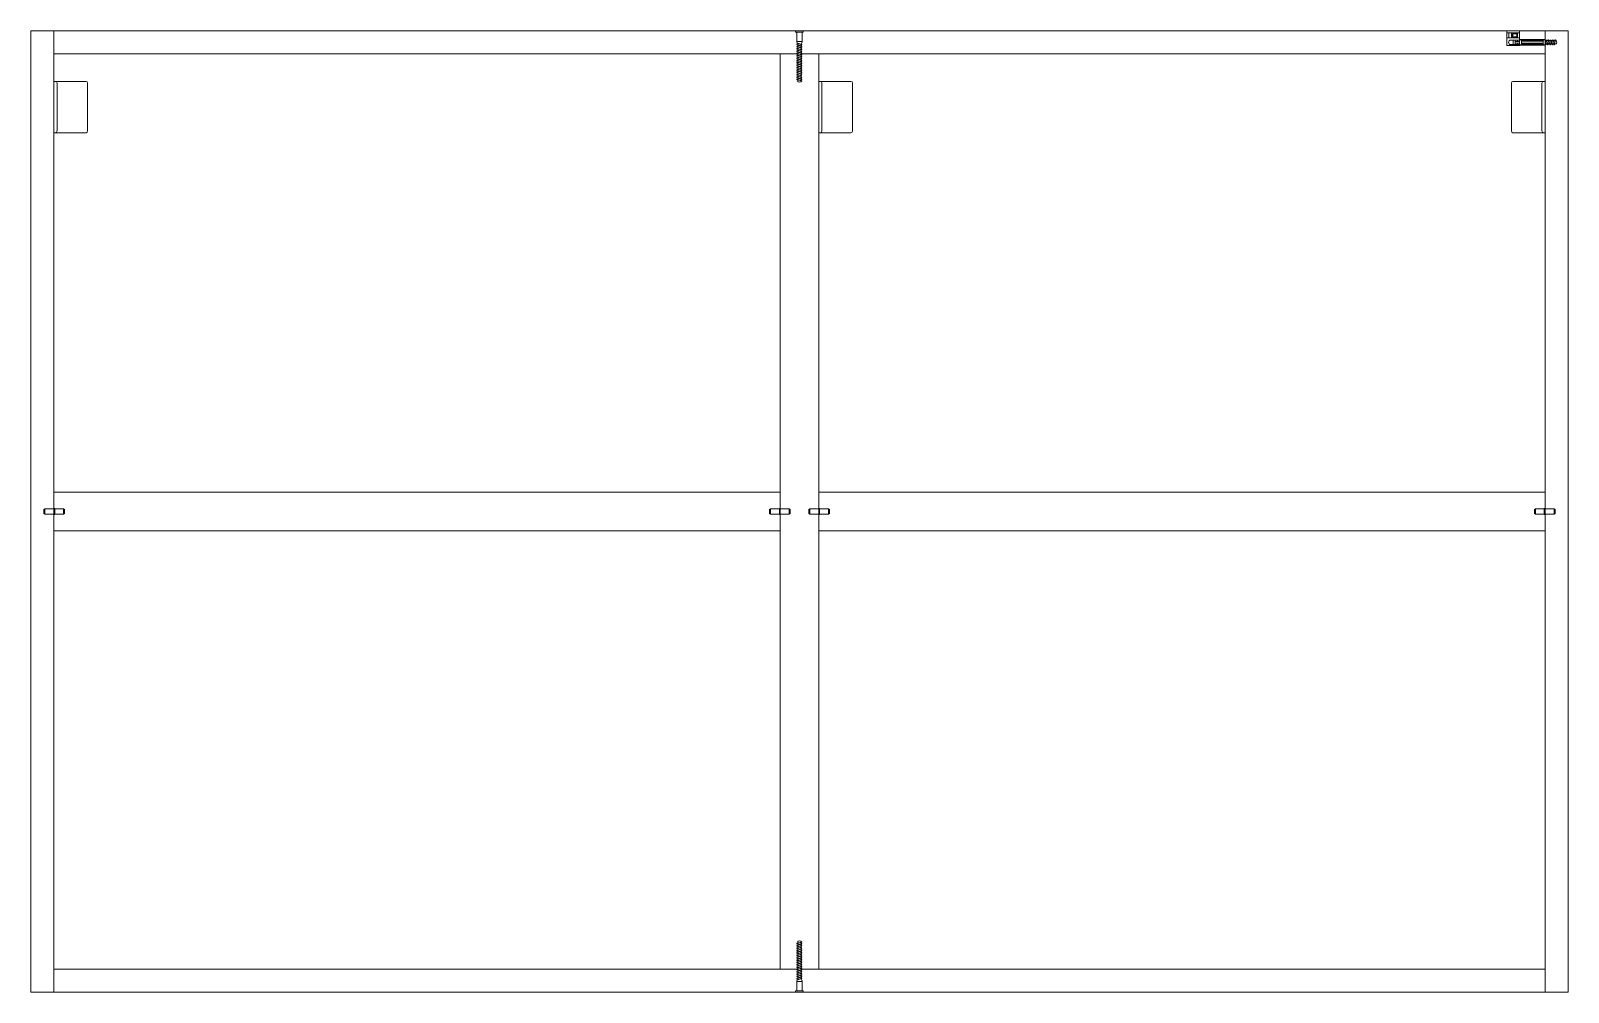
# Model space of a CAD drawing. Header units: centimetres. Extents: x -2268 to 4168, y -1681 to 1458.
# Drawn here: x -734.6 to -614.6, y 58.3 to 133.3 of the extents above; entities that cross this region are included whole.
import ezdxf

# ---------------------------------------------------------------- set-up
doc = ezdxf.new("R2010")
doc.units = ezdxf.units.CM
for name, color, linetype, lineweight in [('0_Num_Penna__6', 6, 'Continuous', 18), ('A-FURN_Num_Penna__252_Num_Penna__252_Num_Penna__3_Num_Penna__252_Num_Penna__252_Num_Penna__252_Num_Penna__252_Num_Penna__252_Num_Penna__252_Num_Penna__252_Num_Penna__252_Num_Penna__252_Num_Penna__252_Num_Penna__252_Num_Penna__5', 5, 'Continuous', 18), ('A-FURN_Num_Penna__252_Num_Penna__252_Num_Penna__3_Num_Penna__252_Num_Penna__252_Num_Penna__252_Num_Penna__252_Num_Penna__252_Num_Penna__252_Num_Penna__252_Num_Penna__252_Num_Penna__252_Num_Penna__252_Num_Penna__252_Num_Penna__6', 6, 'Continuous', 18), ('A-FURN_Num_Penna__252_Num_Penna__252_Num_Penna__3_Num_Penna__252_Num_Penna__252_Num_Penna__252_Num_Penna__252_Num_Penna__252_Num_Penna__252_Num_Penna__252_Num_Penna__252_Num_Penna__252_Num_Penna__252_Num_Penna__6_Num_Penna__6', 6, 'Continuous', 18), ('INFO_Num_Penna__2_Num_Penna__2_Num_Penna__2_Num_Penna__2_Num_Penna__5', 5, 'Continuous', 18), ('PDF16_Geometry_Num_Penna__6_Num_Penna__6_Num_Penna__6_Num_Penna__6_Num_Penna__6_Num_Penna__6_Num_Penna__6_Num_Penna__6_Num_Penna__6_Num_Penna__6_Num_Penna__6_Num_Penna__6_Num_Penna__6_Num_Penna__6', 6, 'Continuous', 18), ('PDF22_Geometry_Num_Penna__1_Num_Penna__255_Num_Penna__3_Num_Penna__3_Num_Penna__6', 6, 'Continuous', 18), ('PDF2_Geometry_Num_Penna__7_Num_Penna__7_Num_Penna__7_Num_Penna__7_Num_Penna__7_Num_Penna__7_Num_Penna__7_Num_Penna__5', 5, 'Continuous', 18), ('PDF2_Geometry_Num_Penna__7_Num_Penna__7_Num_Penna__7_Num_Penna__7_Num_Penna__7_Num_Penna__7_Num_Penna__7_Num_Penna__6', 6, 'Continuous', 18), ('PDF_Geometry_Num_Penna__7_Num_Penna__7_Num_Penna__3_Num_Penna__6_Num_Penna__6_Num_Penna__6_Num_Penna__6_Num_Penna__6_Num_Penna__6_Num_Penna__6_Num_Penna__6_Num_Penna__6_Num_Penna__6_Num_Penna__6', 6, 'Continuous', 18), ('VITE_Num_Penna__5', 5, 'Continuous', 18), ('VITE_Num_Penna__6', 6, 'Continuous', 18), ('viti_Num_Penna__5', 5, 'Continuous', 18), ('viti_Num_Penna__6', 6, 'Continuous', 18)]:
    doc.layers.add(name, color=color, linetype=linetype, lineweight=lineweight)

msp = doc.modelspace()

# ---------------------------------------------------------------- linework, layer by layer
at = {"layer": '0_Num_Penna__6', "color": 6, "linetype": 'Continuous', "lineweight": 18}
for p, q in [((-619.4407, 132.1609), (-619.4407, 133.3183)), ((-618.4407, 132.1609), (-618.4407, 133.3183)), ((-618.4407, 132.1609), (-619.4407, 132.1609)), ((-616.4407, 132.6468), (-618.4407, 132.6468))]:
    msp.add_line(p, q, dxfattribs=at)
at = {"layer": 'A-FURN_Num_Penna__252_Num_Penna__252_Num_Penna__3_Num_Penna__252_Num_Penna__252_Num_Penna__252_Num_Penna__252_Num_Penna__252_Num_Penna__252_Num_Penna__252_Num_Penna__252_Num_Penna__252_Num_Penna__252_Num_Penna__252_Num_Penna__5', "color": 5, "linetype": 'Continuous', "lineweight": 18}
for p, q in [((-674.344, 133.3182), (-674.944, 133.3183)), ((-674.8499, 133.1983), (-674.4381, 133.1983)), ((-674.7743, 132.4766), (-674.8499, 132.4766)), ((-674.8085, 132.3629), (-674.5136, 132.2716)), ((-674.5136, 132.2436), (-674.7962, 132.331)), ((-674.4381, 132.4766), (-674.7743, 132.4766)), ((-674.7743, 132.217), (-674.5136, 132.1363)), ((-674.5136, 132.1083), (-674.7743, 132.189)), ((-674.7743, 132.0817), (-674.5136, 132.001)), ((-674.5136, 131.9731), (-674.7743, 132.0537)), ((-618.2838, 132.5516), (-618.2838, 132.2846)), ((-616.5976, 132.5516), (-616.5976, 132.2846)), ((-616.4102, 132.2878), (-616.3295, 132.5485)), ((-616.3015, 132.5485), (-616.3821, 132.2878)), ((-616.2749, 132.2878), (-616.1942, 132.5485)), ((-616.1662, 132.5485), (-616.2468, 132.2878)), ((-616.1396, 132.2878), (-616.0589, 132.5485)), ((-616.0309, 132.5485), (-616.1116, 132.2878)), ((-616.0043, 132.2878), (-615.9236, 132.5485)), ((-615.8956, 132.5485), (-615.9763, 132.2878)), ((-615.869, 132.2878), (-615.7883, 132.5485)), ((-615.7603, 132.5485), (-615.841, 132.2878)), ((-615.7337, 132.2878), (-615.653, 132.5485)), ((-615.6251, 132.5485), (-615.7057, 132.2878)), ((-674.7743, 131.9464), (-674.5136, 131.8657)), ((-674.5136, 131.8378), (-674.7743, 131.9184)), ((-674.7743, 131.8112), (-674.5136, 131.7305)), ((-674.5136, 131.7025), (-674.7743, 131.7831)), ((-674.7743, 131.6759), (-674.5136, 131.5952)), ((-674.5136, 131.5672), (-674.7743, 131.6478)), ((-674.7743, 131.5406), (-674.5136, 131.4599)), ((-674.5136, 131.4319), (-674.7743, 131.5125)), ((-674.7743, 131.4053), (-674.5136, 131.3246)), ((-674.5136, 131.2966), (-674.7743, 131.3772)), ((-674.7743, 131.27), (-674.5136, 131.1893)), ((-674.5136, 131.1613), (-674.7743, 131.242)), ((-674.7743, 131.1347), (-674.5136, 131.054)), ((-674.5136, 131.026), (-674.7743, 131.1067)), ((-674.7743, 130.9994), (-674.5136, 130.9187)), ((-674.5136, 130.8907), (-674.7743, 130.9714)), ((-674.7743, 130.8641), (-674.5136, 130.7834)), ((-674.5136, 130.7554), (-674.7743, 130.8361)), ((-674.7743, 130.7288), (-674.5136, 130.6481)), ((-674.5136, 130.6201), (-674.7743, 130.7008)), ((-674.7743, 130.5935), (-674.5136, 130.5128)), ((-674.5136, 130.4849), (-674.7743, 130.5655)), ((-674.7743, 130.4583), (-674.5136, 130.3775)), ((-674.5136, 130.3496), (-674.7743, 130.4302)), ((-674.7743, 130.323), (-674.5136, 130.2423)), ((-674.5136, 130.2143), (-674.7743, 130.2949)), ((-674.7743, 130.1877), (-674.5136, 130.107)), ((-674.5136, 130.079), (-674.7743, 130.1596)), ((-674.7743, 130.0524), (-674.5136, 129.9717)), ((-674.5136, 129.9437), (-674.7743, 130.0243)), ((-674.7743, 129.9171), (-674.5136, 129.8364)), ((-674.5136, 129.8084), (-674.7743, 129.889)), ((-674.7743, 129.7818), (-674.5136, 129.7011)), ((-674.5136, 129.6731), (-674.7743, 129.7538)), ((-674.7743, 129.6465), (-674.5136, 129.5658)), ((-674.5136, 129.5378), (-674.7743, 129.6185)), ((-674.7743, 129.5112), (-674.5136, 129.4305)), ((-674.5136, 129.4025), (-674.7743, 129.4832)), ((-674.5136, 62.234), (-674.7743, 62.1534)), ((-674.7743, 62.1253), (-674.5136, 62.206)), ((-674.5136, 62.0987), (-674.7743, 62.0181)), ((-674.7743, 61.99), (-674.5136, 62.0707)), ((-674.5136, 61.9634), (-674.7743, 61.8828)), ((-674.7743, 61.8547), (-674.5136, 61.9354)), ((-674.5136, 61.8281), (-674.7743, 61.7475)), ((-674.7743, 61.7194), (-674.5136, 61.8001)), ((-674.5136, 61.6928), (-674.7743, 61.6122)), ((-674.7743, 61.5842), (-674.5136, 61.6649)), ((-674.5136, 61.5575), (-674.7743, 61.4769)), ((-674.7743, 61.4489), (-674.5136, 61.5296)), ((-674.5136, 61.4222), (-674.7743, 61.3416)), ((-674.7743, 61.3136), (-674.5136, 61.3943)), ((-674.5136, 61.2869), (-674.7743, 61.2063)), ((-674.7743, 61.1783), (-674.5136, 61.259)), ((-674.5136, 61.1517), (-674.7743, 61.071)), ((-674.7743, 61.043), (-674.5136, 61.1237)), ((-674.5136, 61.0164), (-674.7743, 60.9357)), ((-674.7743, 60.9077), (-674.5136, 60.9884)), ((-674.5136, 60.8811), (-674.7743, 60.8004)), ((-674.7743, 60.7724), (-674.5136, 60.8531)), ((-674.5136, 60.7458), (-674.7743, 60.6651)), ((-674.7743, 60.6371), (-674.5136, 60.7178)), ((-674.5136, 60.6105), (-674.7743, 60.5299)), ((-674.7743, 60.5018), (-674.5136, 60.5825)), ((-674.5136, 60.4752), (-674.7743, 60.3946)), ((-674.7743, 60.3665), (-674.5136, 60.4472)), ((-674.5136, 60.3399), (-674.7743, 60.2593)), ((-674.7743, 60.2312), (-674.5136, 60.3119)), ((-674.5136, 60.2046), (-674.7743, 60.124)), ((-674.7743, 60.0959), (-674.5136, 60.1766)), ((-674.5136, 60.0693), (-674.7743, 59.9887)), ((-674.7743, 59.9607), (-674.5136, 60.0414)), ((-674.7743, 59.1599), (-674.8499, 59.1599)), ((-674.8085, 59.2736), (-674.5136, 59.3649)), ((-674.5136, 59.3929), (-674.7962, 59.3055)), ((-674.5136, 59.934), (-674.7743, 59.8534)), ((-674.7743, 59.8254), (-674.5136, 59.9061)), ((-674.5136, 59.7987), (-674.7743, 59.7181)), ((-674.7743, 59.6901), (-674.5136, 59.7708)), ((-674.5136, 59.6635), (-674.7743, 59.5828)), ((-674.7743, 59.5548), (-674.5136, 59.6355)), ((-674.5136, 59.5282), (-674.7743, 59.4475)), ((-674.7743, 59.4195), (-674.5136, 59.5002)), ((-674.4381, 59.1599), (-674.7743, 59.1599)), ((-674.344, 58.3183), (-674.944, 58.3182)), ((-674.8499, 58.4383), (-674.4381, 58.4383))]:
    msp.add_line(p, q, dxfattribs=at)
at = {"layer": 'A-FURN_Num_Penna__252_Num_Penna__252_Num_Penna__3_Num_Penna__252_Num_Penna__252_Num_Penna__252_Num_Penna__252_Num_Penna__252_Num_Penna__252_Num_Penna__252_Num_Penna__252_Num_Penna__252_Num_Penna__252_Num_Penna__252_Num_Penna__6', "color": 6, "linetype": 'Continuous', "lineweight": 18}
for p, q in [((-674.944, 133.3183), (-674.944, 133.1983)), ((-674.344, 133.3183), (-674.344, 133.1982)), ((-674.944, 133.1983), (-674.8499, 133.1983)), ((-674.8406, 132.3728), (-674.8085, 132.3629)), ((-674.8406, 132.2375), (-674.7743, 132.217)), ((-674.8406, 132.1023), (-674.7743, 132.0817)), ((-674.7962, 132.331), (-674.838, 132.344)), ((-674.7743, 132.189), (-674.838, 132.2087)), ((-674.7743, 132.0537), (-674.838, 132.0734)), ((-674.5136, 132.2716), (-674.4473, 132.2511)), ((-674.4658, 132.2288), (-674.5136, 132.2436)), ((-674.5136, 132.1363), (-674.4473, 132.1158)), ((-674.4658, 132.0935), (-674.5136, 132.1083)), ((-674.5136, 132.001), (-674.4473, 131.9805)), ((-674.4381, 133.1983), (-674.344, 133.1982)), ((-616.4307, 132.2215), (-616.4102, 132.2878)), ((-616.3821, 132.2878), (-616.4018, 132.2242)), ((-616.3295, 132.5485), (-616.3089, 132.6148)), ((-616.2867, 132.5964), (-616.3015, 132.5485)), ((-616.2954, 132.2215), (-616.2749, 132.2878)), ((-616.2468, 132.2878), (-616.2665, 132.2242)), ((-616.1942, 132.5485), (-616.1736, 132.6149)), ((-616.1514, 132.5964), (-616.1662, 132.5485)), ((-616.1601, 132.2215), (-616.1396, 132.2878)), ((-616.1116, 132.2878), (-616.1312, 132.2242)), ((-616.0589, 132.5485), (-616.0384, 132.6148)), ((-616.0161, 132.5964), (-616.0309, 132.5485)), ((-616.0248, 132.2215), (-616.0043, 132.2878)), ((-615.9763, 132.2878), (-615.996, 132.2242)), ((-615.9236, 132.5485), (-615.9031, 132.6149)), ((-615.8808, 132.5964), (-615.8956, 132.5485)), ((-615.8895, 132.2215), (-615.869, 132.2878)), ((-615.841, 132.2878), (-615.8607, 132.2242)), ((-615.7883, 132.5485), (-615.7678, 132.6149)), ((-615.7455, 132.5964), (-615.7603, 132.5485)), ((-615.7542, 132.2215), (-615.7337, 132.2878)), ((-615.7057, 132.2878), (-615.7254, 132.2242)), ((-615.653, 132.5485), (-615.6325, 132.6149)), ((-615.6102, 132.5964), (-615.6251, 132.5485)), ((-674.8406, 131.967), (-674.7743, 131.9464)), ((-674.8406, 131.8317), (-674.7743, 131.8112)), ((-674.8406, 131.6964), (-674.7743, 131.6759)), ((-674.8406, 131.5611), (-674.7743, 131.5406)), ((-674.8406, 131.4258), (-674.7743, 131.4053)), ((-674.8406, 131.2905), (-674.7743, 131.27)), ((-674.8406, 131.1552), (-674.7743, 131.1347)), ((-674.8406, 131.0199), (-674.7743, 130.9994)), ((-674.8406, 130.8846), (-674.7743, 130.8641)), ((-674.7743, 131.9184), (-674.838, 131.9381)), ((-674.7743, 131.7831), (-674.838, 131.8028)), ((-674.7743, 131.6478), (-674.838, 131.6675)), ((-674.7743, 131.5125), (-674.838, 131.5322)), ((-674.7743, 131.3772), (-674.838, 131.3969)), ((-674.7743, 131.242), (-674.838, 131.2616)), ((-674.7743, 131.1067), (-674.838, 131.1263)), ((-674.7743, 130.9714), (-674.838, 130.9911)), ((-674.7743, 130.8361), (-674.838, 130.8558)), ((-674.4658, 131.9583), (-674.5136, 131.9731)), ((-674.5136, 131.8657), (-674.4473, 131.8452)), ((-674.4658, 131.823), (-674.5136, 131.8378)), ((-674.5136, 131.7305), (-674.4473, 131.7099)), ((-674.4658, 131.6877), (-674.5136, 131.7025)), ((-674.5136, 131.5952), (-674.4473, 131.5746)), ((-674.4658, 131.5524), (-674.5136, 131.5672)), ((-674.5136, 131.4599), (-674.4473, 131.4393)), ((-674.4658, 131.4171), (-674.5136, 131.4319)), ((-674.5136, 131.3246), (-674.4473, 131.304)), ((-674.4658, 131.2818), (-674.5136, 131.2966)), ((-674.5136, 131.1893), (-674.4473, 131.1687)), ((-674.4658, 131.1465), (-674.5136, 131.1613)), ((-674.5136, 131.054), (-674.4473, 131.0334)), ((-674.4658, 131.0112), (-674.5136, 131.026)), ((-674.5136, 130.9187), (-674.4473, 130.8982)), ((-674.4658, 130.8759), (-674.5136, 130.8907)), ((-674.8406, 130.7494), (-674.7743, 130.7288)), ((-674.8406, 130.6141), (-674.7743, 130.5935)), ((-674.8406, 130.4788), (-674.7743, 130.4583)), ((-674.8406, 130.3435), (-674.7743, 130.323)), ((-674.8406, 130.2082), (-674.7743, 130.1877)), ((-674.8406, 130.0729), (-674.7743, 130.0524)), ((-674.8406, 129.9376), (-674.7743, 129.9171)), ((-674.8406, 129.8023), (-674.7743, 129.7818)), ((-674.8406, 129.667), (-674.7743, 129.6465)), ((-674.7743, 130.7008), (-674.838, 130.7205)), ((-674.7743, 130.5655), (-674.838, 130.5852)), ((-674.7743, 130.4302), (-674.838, 130.4499)), ((-674.7743, 130.2949), (-674.838, 130.3146)), ((-674.7743, 130.1596), (-674.838, 130.1793)), ((-674.7743, 130.0243), (-674.838, 130.044)), ((-674.7743, 129.889), (-674.838, 129.9087)), ((-674.7743, 129.7538), (-674.838, 129.7734)), ((-674.7743, 129.6185), (-674.838, 129.6381)), ((-674.5136, 130.7834), (-674.4473, 130.7629)), ((-674.4658, 130.7406), (-674.5136, 130.7554)), ((-674.5136, 130.6481), (-674.4473, 130.6276)), ((-674.4658, 130.6053), (-674.5136, 130.6201)), ((-674.5136, 130.5128), (-674.4473, 130.4923)), ((-674.4657, 130.47), (-674.5136, 130.4849)), ((-674.5136, 130.3775), (-674.4473, 130.357)), ((-674.4658, 130.3348), (-674.5136, 130.3496)), ((-674.5136, 130.2423), (-674.4473, 130.2217)), ((-674.4658, 130.1995), (-674.5136, 130.2143)), ((-674.5136, 130.107), (-674.4473, 130.0864)), ((-674.4658, 130.0642), (-674.5136, 130.079)), ((-674.5136, 129.9717), (-674.4473, 129.9511)), ((-674.4657, 129.9289), (-674.5136, 129.9437)), ((-674.5136, 129.8364), (-674.4473, 129.8158)), ((-674.4658, 129.7936), (-674.5136, 129.8084)), ((-674.5136, 129.7011), (-674.4473, 129.6805)), ((-674.4657, 129.6583), (-674.5136, 129.6731)), ((-674.8406, 129.5317), (-674.7743, 129.5112)), ((-674.7743, 129.4832), (-674.838, 129.5028)), ((-674.5136, 129.5658), (-674.4473, 129.5453)), ((-674.4657, 129.523), (-674.5136, 129.5378)), ((-674.5136, 129.4305), (-674.4473, 129.41)), ((-674.4657, 129.3877), (-674.5136, 129.4025)), ((-674.8406, 62.1048), (-674.7743, 62.1253)), ((-674.8406, 61.9695), (-674.7743, 61.99)), ((-674.8406, 61.8342), (-674.7743, 61.8547)), ((-674.8406, 61.6989), (-674.7743, 61.7194)), ((-674.8406, 61.5636), (-674.7743, 61.5842)), ((-674.8406, 61.4283), (-674.7743, 61.4489)), ((-674.8406, 61.293), (-674.7743, 61.3136)), ((-674.7743, 62.1534), (-674.838, 62.1337)), ((-674.7743, 62.0181), (-674.838, 61.9984)), ((-674.7743, 61.8828), (-674.838, 61.8631)), ((-674.7743, 61.7475), (-674.838, 61.7278)), ((-674.7743, 61.6122), (-674.838, 61.5925)), ((-674.7743, 61.4769), (-674.838, 61.4572)), ((-674.7743, 61.3416), (-674.838, 61.3219)), ((-674.7743, 61.2063), (-674.838, 61.1866)), ((-674.4657, 62.2488), (-674.5136, 62.234)), ((-674.5136, 62.206), (-674.4473, 62.2266)), ((-674.4657, 62.1135), (-674.5136, 62.0987)), ((-674.5136, 62.0707), (-674.4473, 62.0913)), ((-674.4657, 61.9782), (-674.5136, 61.9634)), ((-674.5136, 61.9354), (-674.4473, 61.956)), ((-674.4658, 61.8429), (-674.5136, 61.8281)), ((-674.5136, 61.8001), (-674.4473, 61.8207)), ((-674.4657, 61.7076), (-674.5136, 61.6928)), ((-674.5136, 61.6649), (-674.4473, 61.6854)), ((-674.4658, 61.5723), (-674.5136, 61.5575)), ((-674.5136, 61.5296), (-674.4473, 61.5501)), ((-674.4658, 61.4371), (-674.5136, 61.4222)), ((-674.5136, 61.3943), (-674.4473, 61.4148)), ((-674.4658, 61.3018), (-674.5136, 61.2869)), ((-674.5136, 61.259), (-674.4473, 61.2795)), ((-674.8406, 61.1577), (-674.7743, 61.1783)), ((-674.8406, 61.0225), (-674.7743, 61.043)), ((-674.8406, 60.8872), (-674.7743, 60.9077)), ((-674.8406, 60.7519), (-674.7743, 60.7724)), ((-674.8406, 60.6166), (-674.7743, 60.6371)), ((-674.8406, 60.4813), (-674.7743, 60.5018)), ((-674.8406, 60.346), (-674.7743, 60.3665)), ((-674.8406, 60.2107), (-674.7743, 60.2312)), ((-674.8406, 60.0754), (-674.7743, 60.0959)), ((-674.7743, 61.071), (-674.838, 61.0513)), ((-674.7743, 60.9357), (-674.838, 60.916)), ((-674.7743, 60.8004), (-674.838, 60.7808)), ((-674.7743, 60.6651), (-674.838, 60.6455)), ((-674.7743, 60.5299), (-674.838, 60.5102)), ((-674.7743, 60.3946), (-674.838, 60.3749)), ((-674.7743, 60.2593), (-674.838, 60.2396)), ((-674.7743, 60.124), (-674.838, 60.1043)), ((-674.4657, 61.1665), (-674.5136, 61.1517)), ((-674.5136, 61.1237), (-674.4473, 61.1442)), ((-674.4658, 61.0312), (-674.5136, 61.0164)), ((-674.5136, 60.9884), (-674.4473, 61.0089)), ((-674.4658, 60.8959), (-674.5136, 60.8811)), ((-674.5136, 60.8531), (-674.4473, 60.8736)), ((-674.4658, 60.7606), (-674.5136, 60.7458)), ((-674.5136, 60.7178), (-674.4473, 60.7383)), ((-674.4658, 60.6253), (-674.5136, 60.6105)), ((-674.5136, 60.5825), (-674.4473, 60.6031)), ((-674.4658, 60.49), (-674.5136, 60.4752)), ((-674.5136, 60.4472), (-674.4473, 60.4678)), ((-674.4658, 60.3547), (-674.5136, 60.3399)), ((-674.5136, 60.3119), (-674.4473, 60.3325)), ((-674.4658, 60.2194), (-674.5136, 60.2046)), ((-674.5136, 60.1766), (-674.4473, 60.1972)), ((-674.4658, 60.0841), (-674.5136, 60.0693)), ((-674.5136, 60.0414), (-674.4473, 60.0619)), ((-674.8406, 59.9401), (-674.7743, 59.9607)), ((-674.8406, 59.8048), (-674.7743, 59.8254)), ((-674.8406, 59.6695), (-674.7743, 59.6901)), ((-674.8406, 59.5342), (-674.7743, 59.5548)), ((-674.8406, 59.399), (-674.7743, 59.4195)), ((-674.8406, 59.2637), (-674.8085, 59.2736)), ((-674.7743, 59.9887), (-674.838, 59.969)), ((-674.7743, 59.8534), (-674.838, 59.8337)), ((-674.7743, 59.7181), (-674.838, 59.6984)), ((-674.7743, 59.5828), (-674.838, 59.5631)), ((-674.7743, 59.4475), (-674.838, 59.4278)), ((-674.7962, 59.3055), (-674.838, 59.2925)), ((-674.4658, 59.9488), (-674.5136, 59.934)), ((-674.5136, 59.9061), (-674.4473, 59.9266)), ((-674.4658, 59.8136), (-674.5136, 59.7987)), ((-674.5136, 59.7708), (-674.4473, 59.7913)), ((-674.4658, 59.6783), (-674.5136, 59.6635)), ((-674.5136, 59.6355), (-674.4473, 59.656)), ((-674.4658, 59.543), (-674.5136, 59.5282)), ((-674.5136, 59.5002), (-674.4473, 59.5207)), ((-674.4658, 59.4077), (-674.5136, 59.3929)), ((-674.5136, 59.3649), (-674.4473, 59.3854)), ((-674.944, 58.4382), (-674.8499, 58.4383)), ((-674.944, 58.3182), (-674.944, 58.4382)), ((-674.4381, 58.4383), (-674.344, 58.4383)), ((-674.344, 58.3182), (-674.344, 58.4383))]:
    msp.add_line(p, q, dxfattribs=at)
at = {"layer": 'A-FURN_Num_Penna__252_Num_Penna__252_Num_Penna__3_Num_Penna__252_Num_Penna__252_Num_Penna__252_Num_Penna__252_Num_Penna__252_Num_Penna__252_Num_Penna__252_Num_Penna__252_Num_Penna__252_Num_Penna__252_Num_Penna__6_Num_Penna__6', "color": 6, "linetype": 'Continuous', "lineweight": 18}
for p, q in [((-676.1407, 131.5183), (-676.1407, 60.1183)), ((-673.1407, 131.5183), (-673.1407, 60.1183))]:
    msp.add_line(p, q, dxfattribs=at)
at = {"layer": 'INFO_Num_Penna__2_Num_Penna__2_Num_Penna__2_Num_Penna__2_Num_Penna__5', "color": 5, "linetype": 'Continuous', "lineweight": 18}
for p, q in [((-732.5739, 129.3686), (-732.8407, 129.3686)), ((-732.5907, 129.2283), (-732.5907, 125.5089)), ((-732.5739, 129.3686), (-730.3284, 129.3686)), ((-730.1988, 125.5089), (-730.1988, 129.2283)), ((-672.8739, 129.3686), (-673.1407, 129.3686)), ((-672.8907, 129.2283), (-672.8907, 125.5089)), ((-672.8739, 129.3686), (-670.6284, 129.3686)), ((-670.4988, 125.5089), (-670.4988, 129.2283)), ((-619.0826, 125.5089), (-619.0826, 129.2283)), ((-616.7075, 129.3686), (-618.953, 129.3686)), ((-616.7075, 129.3686), (-616.4407, 129.3686)), ((-616.6907, 129.2283), (-616.6907, 125.5089)), ((-732.8407, 125.3686), (-732.5739, 125.3686)), ((-732.5739, 125.3686), (-730.3284, 125.3686)), ((-673.1407, 125.3686), (-672.8739, 125.3686)), ((-672.8739, 125.3686), (-670.6284, 125.3686)), ((-616.7075, 125.3686), (-618.953, 125.3686)), ((-616.4407, 125.3686), (-616.7075, 125.3686))]:
    msp.add_line(p, q, dxfattribs=at)
for centre, start, end in [((-732.7326, 129.2272), 0.438313, 85.025899), ((-730.3407, 129.2272), 0.438313, 85.025899), ((-673.0326, 129.2272), 0.438313, 85.025899), ((-670.6407, 129.2272), 0.438313, 85.025899), ((-618.9407, 129.2272), 94.974101, 179.561687), ((-616.5488, 129.2272), 94.974101, 179.561687), ((-732.7326, 125.51), 274.974101, 359.561687), ((-730.3407, 125.51), 274.974101, 359.561687), ((-673.0326, 125.51), 274.974101, 359.561687), ((-670.6407, 125.51), 274.974101, 359.561687), ((-618.9407, 125.51), 180.438313, 265.025899), ((-616.5488, 125.51), 180.438313, 265.025899)]:
    msp.add_arc(centre, 0.1419, start, end, dxfattribs=at)
at = {"layer": 'PDF16_Geometry_Num_Penna__6_Num_Penna__6_Num_Penna__6_Num_Penna__6_Num_Penna__6_Num_Penna__6_Num_Penna__6_Num_Penna__6_Num_Penna__6_Num_Penna__6_Num_Penna__6_Num_Penna__6_Num_Penna__6_Num_Penna__6', "color": 6, "linetype": 'Continuous', "lineweight": 18}
for p, q in [((-734.6407, 133.3183), (-734.6407, 58.3183)), ((-734.6407, 133.3183), (-674.944, 133.3183)), ((-732.8407, 133.3183), (-732.8407, 58.3183)), ((-674.344, 133.3183), (-619.4407, 133.3183)), ((-618.4407, 133.3183), (-614.6407, 133.3183)), ((-616.4407, 133.3183), (-616.4407, 132.6468)), ((-614.6407, 133.3183), (-614.6407, 58.3183)), ((-616.4407, 132.6468), (-616.4407, 132.1897)), ((-616.4407, 132.1897), (-616.4407, 58.3183)), ((-732.8407, 131.5183), (-674.7928, 131.5183)), ((-674.5136, 131.5183), (-616.4407, 131.5183)), ((-732.8407, 60.1183), (-674.7928, 60.1183)), ((-674.5136, 60.1183), (-616.4407, 60.1183)), ((-734.6407, 58.3183), (-674.944, 58.3183)), ((-674.344, 58.3183), (-614.6407, 58.3183))]:
    msp.add_line(p, q, dxfattribs=at)
at = {"layer": 'PDF22_Geometry_Num_Penna__1_Num_Penna__255_Num_Penna__3_Num_Penna__3_Num_Penna__6', "color": 6, "linetype": 'Continuous', "lineweight": 18}
for p, q in [((-676.1407, 97.3183), (-732.8407, 97.3183)), ((-616.4407, 97.3183), (-673.1407, 97.3183)), ((-676.1407, 94.3183), (-732.8407, 94.3183)), ((-616.4407, 94.3183), (-673.1407, 94.3183))]:
    msp.add_line(p, q, dxfattribs=at)
at = {"layer": 'PDF2_Geometry_Num_Penna__7_Num_Penna__7_Num_Penna__7_Num_Penna__7_Num_Penna__7_Num_Penna__7_Num_Penna__7_Num_Penna__5', "color": 5, "linetype": 'Continuous', "lineweight": 18, "flags": 128}
for points in [[(-674.7743, 132.2747), (-674.7743, 132.2716)], [(-674.5136, 62.0987), (-674.5136, 62.206)], [(-674.5136, 61.9634), (-674.5136, 62.0707)], [(-674.5136, 61.8281), (-674.5136, 61.9354)], [(-674.5136, 61.6928), (-674.5136, 61.8001)], [(-674.5136, 61.5575), (-674.5136, 61.6649)], [(-674.5136, 61.4222), (-674.5136, 61.5296)], [(-674.5136, 61.2869), (-674.5136, 61.3943)], [(-674.5136, 61.1517), (-674.5136, 61.259)], [(-674.5136, 61.0164), (-674.5136, 61.1237)], [(-674.5136, 60.8811), (-674.5136, 60.9884)], [(-674.5136, 60.7458), (-674.5136, 60.8531)], [(-674.5136, 60.6105), (-674.5136, 60.7178)], [(-674.5136, 60.4752), (-674.5136, 60.5825)], [(-674.5136, 60.3399), (-674.5136, 60.4472)], [(-674.5136, 60.2046), (-674.5136, 60.3119)], [(-674.5136, 60.0693), (-674.5136, 60.1766)], [(-674.5136, 59.934), (-674.5136, 60.0414)], [(-674.7743, 59.3619), (-674.7743, 59.3649)], [(-674.5136, 59.7987), (-674.5136, 59.9061)], [(-674.5136, 59.6635), (-674.5136, 59.7708)], [(-674.5136, 59.5282), (-674.5136, 59.6355)], [(-674.5136, 59.3929), (-674.5136, 59.5002)]]:
    msp.add_lwpolyline(points, dxfattribs=at)
at = {"layer": 'PDF2_Geometry_Num_Penna__7_Num_Penna__7_Num_Penna__7_Num_Penna__7_Num_Penna__7_Num_Penna__7_Num_Penna__7_Num_Penna__6', "color": 6, "linetype": 'Continuous', "lineweight": 18, "flags": 128}
for points in [[(-674.8473, 132.463, -0.09285639), (-674.8499, 132.4766), (-674.8499, 133.1983)], [(-674.838, 132.2087, -0.19871582), (-674.8406, 132.2375)], [(-674.838, 132.0734, -0.19962767), (-674.8406, 132.1023)], [(-674.838, 132.344, -0.19585352), (-674.8404, 132.3728)], [(-674.4473, 132.2511, -0.19890092), (-674.4658, 132.2288)], [(-674.4473, 132.1158, -0.19900669), (-674.4658, 132.0935)], [(-674.4381, 133.1983), (-674.4381, 132.4766, -0.09745625), (-674.4409, 132.4623)], [(-616.4018, 132.2242, -0.19928094), (-616.4307, 132.2215)], [(-616.3089, 132.6148, -0.19894035), (-616.2867, 132.5964)], [(-616.2665, 132.2242, -0.19871582), (-616.2954, 132.2215)], [(-616.1736, 132.6149, -0.19900669), (-616.1514, 132.5964)], [(-616.1313, 132.2242, -0.19962767), (-616.1601, 132.2215)], [(-616.0384, 132.6148, -0.19889842), (-616.0161, 132.5964)], [(-615.9959, 132.2242, -0.19851381), (-616.0248, 132.2215)], [(-615.9031, 132.6149, -0.19895428), (-615.8808, 132.5964)], [(-615.8607, 132.2242, -0.19928094), (-615.8895, 132.2215)], [(-615.7678, 132.6149, -0.19894035), (-615.7455, 132.5964)], [(-615.7254, 132.2242, -0.19871582), (-615.7542, 132.2215)], [(-615.6251, 132.5485), (-615.5953, 132.5485, -0.19953036), (-615.5784, 132.5415, -0.11687713), (-615.5545, 132.5027, -0.16288803), (-615.5545, 132.3338, -0.11683184), (-615.5784, 132.2948, -0.19841798), (-615.5953, 132.2878), (-615.7057, 132.2878)], [(-615.6325, 132.6149, -0.19900669), (-615.6102, 132.5964)], [(-674.838, 131.9381, -0.19851381), (-674.8406, 131.967)], [(-674.838, 131.8028, -0.19928094), (-674.8406, 131.8317)], [(-674.838, 131.6675, -0.19871582), (-674.8406, 131.6964)], [(-674.838, 131.5322, -0.19962767), (-674.8406, 131.5611)], [(-674.838, 131.3969, -0.19851381), (-674.8406, 131.4258)], [(-674.838, 131.2616, -0.19928094), (-674.8406, 131.2905)], [(-674.838, 131.1263, -0.19871582), (-674.8406, 131.1552)], [(-674.838, 130.9911, -0.19962767), (-674.8406, 131.0199)], [(-674.838, 130.8557, -0.19851381), (-674.8406, 130.8846)], [(-674.4473, 131.9805, -0.19889842), (-674.4658, 131.9583)], [(-674.4473, 131.8452, -0.19895428), (-674.4658, 131.823)], [(-674.4473, 131.7099, -0.19894035), (-674.4658, 131.6877)], [(-674.4473, 131.5746, -0.19900669), (-674.4658, 131.5524)], [(-674.4473, 131.4393, -0.19889842), (-674.4658, 131.4171)], [(-674.4473, 131.304, -0.19895428), (-674.4658, 131.2818)], [(-674.4473, 131.1687, -0.19894035), (-674.4658, 131.1465)], [(-674.4473, 131.0334, -0.19900669), (-674.4658, 131.0112)], [(-674.4473, 130.8982, -0.19889842), (-674.4658, 130.8759)], [(-674.838, 130.7205, -0.19928094), (-674.8406, 130.7494)], [(-674.838, 130.5852, -0.19871582), (-674.8406, 130.6141)], [(-674.838, 130.4499, -0.19962767), (-674.8406, 130.4788)], [(-674.838, 130.3146, -0.19851381), (-674.8406, 130.3435)], [(-674.838, 130.1793, -0.19928094), (-674.8406, 130.2082)], [(-674.838, 130.044, -0.19871582), (-674.8406, 130.0729)], [(-674.838, 129.9087, -0.19962767), (-674.8406, 129.9376)], [(-674.838, 129.7734, -0.19851381), (-674.8406, 129.8023)], [(-674.838, 129.6381, -0.19928094), (-674.8406, 129.667)], [(-674.4473, 130.7629, -0.19895428), (-674.4658, 130.7406)], [(-674.4473, 130.6276, -0.19894035), (-674.4658, 130.6053)], [(-674.4473, 130.4923, -0.19900669), (-674.4657, 130.47)], [(-674.4473, 130.357, -0.19889842), (-674.4657, 130.3348)], [(-674.4473, 130.2217, -0.19895428), (-674.4657, 130.1995)], [(-674.4473, 130.0864, -0.19894035), (-674.4657, 130.0642)], [(-674.4473, 129.9511, -0.19900669), (-674.4657, 129.9289)], [(-674.4473, 129.8158, -0.19889842), (-674.4657, 129.7936)], [(-674.4473, 129.6805, -0.19895428), (-674.4657, 129.6583)], [(-674.838, 129.5028, -0.19871582), (-674.8406, 129.5317)], [(-674.5136, 129.4025), (-674.5136, 129.3728, -0.19953036), (-674.5206, 129.3559, -0.11687713), (-674.5594, 129.3319, -0.16288803), (-674.7284, 129.3319, -0.11683184), (-674.7673, 129.3559, -0.19841798), (-674.7743, 129.3728), (-674.7743, 129.4832)], [(-674.4473, 129.5453, -0.19894035), (-674.4657, 129.523)], [(-674.4473, 129.41, -0.19900669), (-674.4657, 129.3877)], [(-674.838, 62.1337, 0.19871582), (-674.8406, 62.1048)], [(-674.838, 61.9984, 0.19928094), (-674.8406, 61.9695)], [(-674.838, 61.8631, 0.19851381), (-674.8406, 61.8342)], [(-674.838, 61.7278, 0.19962767), (-674.8406, 61.6989)], [(-674.838, 61.5925, 0.19871582), (-674.8406, 61.5636)], [(-674.838, 61.4572, 0.19928094), (-674.8406, 61.4283)], [(-674.838, 61.3219, 0.19851381), (-674.8406, 61.293)], [(-674.5136, 62.234), (-674.5136, 62.2638, 0.19953036), (-674.5206, 62.2806, 0.11687713), (-674.5594, 62.3046, 0.16288803), (-674.7284, 62.3046, 0.11683184), (-674.7673, 62.2807, 0.19841798), (-674.7743, 62.2638), (-674.7743, 62.1534)], [(-674.4473, 62.2266, 0.19900669), (-674.4657, 62.2488)], [(-674.4473, 62.0913, 0.19894035), (-674.4657, 62.1135)], [(-674.4473, 61.956, 0.19895428), (-674.4657, 61.9782)], [(-674.4473, 61.8207, 0.19889842), (-674.4657, 61.8429)], [(-674.4473, 61.6854, 0.19900669), (-674.4657, 61.7076)], [(-674.4473, 61.5501, 0.19894035), (-674.4657, 61.5724)], [(-674.4473, 61.4148, 0.19895428), (-674.4657, 61.4371)], [(-674.4473, 61.2795, 0.19889842), (-674.4657, 61.3018)], [(-674.838, 61.1866, 0.19962767), (-674.8406, 61.1577)], [(-674.838, 61.0513, 0.19871582), (-674.8406, 61.0225)], [(-674.838, 60.916, 0.19928094), (-674.8406, 60.8872)], [(-674.838, 60.7808, 0.19851381), (-674.8406, 60.7519)], [(-674.838, 60.6454, 0.19962767), (-674.8406, 60.6166)], [(-674.838, 60.5102, 0.19871582), (-674.8406, 60.4813)], [(-674.838, 60.3749, 0.19928094), (-674.8406, 60.346)], [(-674.838, 60.2396, 0.19851381), (-674.8406, 60.2107)], [(-674.838, 60.1043, 0.19962767), (-674.8406, 60.0754)], [(-674.4473, 61.0089, 0.19894035), (-674.4658, 61.0312)], [(-674.4473, 60.8736, 0.19895428), (-674.4658, 60.8959)], [(-674.4473, 60.7383, 0.19889842), (-674.4658, 60.7606)], [(-674.4473, 60.6031, 0.19900669), (-674.4658, 60.6253)], [(-674.4473, 60.4678, 0.19894035), (-674.4658, 60.49)], [(-674.4473, 60.3325, 0.19895428), (-674.4658, 60.3547)], [(-674.4473, 60.1972, 0.19889842), (-674.4658, 60.2194)], [(-674.4473, 60.0619, 0.19900669), (-674.4658, 60.0841)], [(-674.4473, 61.1442, 0.19900669), (-674.4657, 61.1665)], [(-674.8473, 59.1735, 0.09285639), (-674.8499, 59.1599), (-674.8499, 58.4383)], [(-674.838, 59.969, 0.19871582), (-674.8406, 59.9401)], [(-674.838, 59.8337, 0.19928094), (-674.8406, 59.8048)], [(-674.838, 59.6984, 0.19851381), (-674.8406, 59.6695)], [(-674.838, 59.5631, 0.19962767), (-674.8406, 59.5342)], [(-674.838, 59.4278, 0.19871582), (-674.8406, 59.399)], [(-674.838, 59.2925, 0.19585352), (-674.8404, 59.2637)], [(-674.4473, 59.9266, 0.19894035), (-674.4658, 59.9489)], [(-674.4473, 59.7913, 0.19895428), (-674.4658, 59.8136)], [(-674.4473, 59.656, 0.19889842), (-674.4658, 59.6783)], [(-674.4473, 59.5207, 0.19900669), (-674.4658, 59.543)], [(-674.4473, 59.3854, 0.19890092), (-674.4658, 59.4077)], [(-674.4381, 58.4383), (-674.4381, 59.1599, 0.09745625), (-674.4409, 59.1742)]]:
    msp.add_lwpolyline(points, format="xyb", dxfattribs=at)
for points in [[(-674.8473, 132.463), (-674.8085, 132.3629)], [(-674.7962, 132.331), (-674.7743, 132.2747)], [(-674.7743, 132.217), (-674.7743, 132.2746)], [(-674.7743, 132.0817), (-674.7743, 132.189)], [(-674.7743, 131.9464), (-674.7743, 132.0537)], [(-674.4407, 132.463), (-674.5136, 132.2746)], [(-674.5136, 132.2746), (-674.5136, 132.2716)], [(-674.5136, 132.2436), (-674.5136, 132.1363)], [(-674.5136, 132.1083), (-674.5136, 132.001)], [(-616.4407, 132.5485), (-616.3295, 132.5485)], [(-616.4102, 132.2878), (-616.4407, 132.2878)], [(-616.2749, 132.2878), (-616.3821, 132.2878)], [(-616.3015, 132.5485), (-616.1942, 132.5485)], [(-616.1396, 132.2878), (-616.2468, 132.2878)], [(-616.1662, 132.5485), (-616.0589, 132.5485)], [(-616.0043, 132.2878), (-616.1116, 132.2878)], [(-616.0309, 132.5485), (-615.9236, 132.5485)], [(-615.869, 132.2878), (-615.9763, 132.2878)], [(-615.8956, 132.5485), (-615.7883, 132.5485)], [(-615.7337, 132.2878), (-615.841, 132.2878)], [(-615.7603, 132.5485), (-615.653, 132.5485)], [(-674.7743, 131.8112), (-674.7743, 131.9184)], [(-674.7743, 131.6759), (-674.7743, 131.7831)], [(-674.7743, 131.5406), (-674.7743, 131.6478)], [(-674.7743, 131.4053), (-674.7743, 131.5125)], [(-674.7743, 131.27), (-674.7743, 131.3772)], [(-674.7743, 131.1347), (-674.7743, 131.242)], [(-674.7743, 130.9994), (-674.7743, 131.1067)], [(-674.7743, 130.8641), (-674.7743, 130.9714)], [(-674.7743, 130.7288), (-674.7743, 130.8361)], [(-674.5136, 131.9731), (-674.5136, 131.8657)], [(-674.5136, 131.8378), (-674.5136, 131.7305)], [(-674.5136, 131.7025), (-674.5136, 131.5952)], [(-674.5136, 131.5672), (-674.5136, 131.4599)], [(-674.5136, 131.4319), (-674.5136, 131.3246)], [(-674.5136, 131.2966), (-674.5136, 131.1893)], [(-674.5136, 131.1613), (-674.5136, 131.054)], [(-674.5136, 131.026), (-674.5136, 130.9187)], [(-674.5136, 130.8907), (-674.5136, 130.7834)], [(-674.7743, 130.5935), (-674.7743, 130.7008)], [(-674.7743, 130.4583), (-674.7743, 130.5655)], [(-674.7743, 130.323), (-674.7743, 130.4302)], [(-674.7743, 130.1877), (-674.7743, 130.2949)], [(-674.7743, 130.0524), (-674.7743, 130.1596)], [(-674.7743, 129.9171), (-674.7743, 130.0243)], [(-674.7743, 129.7818), (-674.7743, 129.889)], [(-674.7743, 129.6465), (-674.7743, 129.7538)], [(-674.7743, 129.5112), (-674.7743, 129.6185)], [(-674.5136, 130.7554), (-674.5136, 130.6481)], [(-674.5136, 130.6201), (-674.5136, 130.5128)], [(-674.5136, 130.4849), (-674.5136, 130.3775)], [(-674.5136, 130.3496), (-674.5136, 130.2423)], [(-674.5136, 130.2143), (-674.5136, 130.107)], [(-674.5136, 130.079), (-674.5136, 129.9717)], [(-674.5136, 129.9437), (-674.5136, 129.8364)], [(-674.5136, 129.8084), (-674.5136, 129.7011)], [(-674.5136, 129.6731), (-674.5136, 129.5658)], [(-674.5136, 129.5378), (-674.5136, 129.4305)], [(-674.7743, 62.1253), (-674.7743, 62.0181)], [(-674.7743, 61.99), (-674.7743, 61.8828)], [(-674.7743, 61.8547), (-674.7743, 61.7475)], [(-674.7743, 61.7194), (-674.7743, 61.6122)], [(-674.7743, 61.5842), (-674.7743, 61.4769)], [(-674.7743, 61.4489), (-674.7743, 61.3416)], [(-674.7743, 61.3136), (-674.7743, 61.2063)], [(-674.7743, 61.1783), (-674.7743, 61.071)], [(-674.7743, 61.043), (-674.7743, 60.9357)], [(-674.7743, 60.9077), (-674.7743, 60.8004)], [(-674.7743, 60.7724), (-674.7743, 60.6651)], [(-674.7743, 60.6371), (-674.7743, 60.5299)], [(-674.7743, 60.5018), (-674.7743, 60.3946)], [(-674.7743, 60.3665), (-674.7743, 60.2593)], [(-674.7743, 60.2312), (-674.7743, 60.124)], [(-674.7743, 60.0959), (-674.7743, 59.9887)], [(-674.8473, 59.1735), (-674.8085, 59.2736)], [(-674.7962, 59.3055), (-674.7743, 59.3619)], [(-674.7743, 59.9607), (-674.7743, 59.8534)], [(-674.7743, 59.8254), (-674.7743, 59.7181)], [(-674.7743, 59.6901), (-674.7743, 59.5828)], [(-674.7743, 59.5548), (-674.7743, 59.4475)], [(-674.7743, 59.4195), (-674.7743, 59.3619)], [(-674.5136, 59.3619), (-674.5136, 59.3649)], [(-674.4407, 59.1736), (-674.5136, 59.3619)]]:
    msp.add_lwpolyline(points, dxfattribs=at)
at = {"layer": 'PDF_Geometry_Num_Penna__7_Num_Penna__7_Num_Penna__3_Num_Penna__6_Num_Penna__6_Num_Penna__6_Num_Penna__6_Num_Penna__6_Num_Penna__6_Num_Penna__6_Num_Penna__6_Num_Penna__6_Num_Penna__6_Num_Penna__6', "color": 6, "linetype": 'Continuous', "lineweight": 18}
msp.add_line((-616.4407, 133.3183), (-616.4407, 132.8683), dxfattribs=at)
at = {"layer": 'VITE_Num_Penna__5', "color": 5, "linetype": 'Continuous', "lineweight": 18}
for p, q in [((-618.4407, 133.3183), (-619.4407, 133.3183)), ((-619.0767, 133.1483), (-619.4407, 133.1483)), ((-619.0767, 132.769), (-619.4407, 132.769)), ((-619.291, 133.1483), (-619.291, 132.769)), ((-618.4407, 132.5963), (-619.121, 132.5963)), ((-618.4407, 132.2391), (-619.121, 132.2391)), ((-619.0767, 132.769), (-619.0767, 133.1483)), ((-619.0427, 132.769), (-619.0427, 133.1483)), ((-618.4407, 133.1483), (-619.0427, 133.1483)), ((-618.4407, 132.769), (-619.0427, 132.769)), ((-618.9747, 133.0726), (-618.9747, 132.8447)), ((-618.6448, 133.0726), (-618.9747, 133.0726)), ((-618.6448, 132.8447), (-618.9747, 132.8447)), ((-618.9509, 132.2391), (-618.9509, 132.5963)), ((-618.9509, 132.5963), (-618.7808, 132.5963)), ((-618.9509, 132.2391), (-618.7808, 132.2391)), ((-618.7808, 132.5963), (-618.7808, 132.2391)), ((-618.7808, 132.4857), (-618.4407, 132.4857)), ((-618.7808, 132.3497), (-618.4407, 132.3497)), ((-618.6448, 133.0726), (-618.6448, 132.8447)), ((-618.5904, 133.1483), (-618.5904, 132.769)), ((-618.5904, 132.5963), (-618.5904, 132.4857)), ((-618.5904, 132.3497), (-618.5904, 132.2391)), ((-618.4407, 132.6468), (-618.4407, 132.1897)), ((-618.2838, 132.5516), (-618.4407, 132.6468)), ((-618.2838, 132.2846), (-618.4407, 132.1897)), ((-618.38, 132.61), (-616.4953, 132.6137)), ((-616.5056, 132.229), (-618.3771, 132.2282)), ((-618.2849, 132.284), (-616.5976, 132.2848)), ((-618.2838, 132.5515), (-616.5975, 132.5516)), ((-616.5976, 132.4945), (-618.2838, 132.4945)), ((-618.2838, 132.3421), (-616.5953, 132.3421)), ((-616.5976, 132.5516), (-616.4407, 132.6468)), ((-616.5976, 132.2846), (-616.4407, 132.1897)), ((-616.4407, 132.5485), (-616.4407, 132.2878))]:
    msp.add_line(p, q, dxfattribs=at)
msp.add_arc((-619.121, 132.4177), 0.1786, 90, 270, dxfattribs=at)
at = {"layer": 'VITE_Num_Penna__6', "color": 6, "linetype": 'Continuous', "lineweight": 18}
msp.add_line((-618.4407, 132.1897), (-616.4407, 132.1897), dxfattribs=at)
at = {"layer": 'viti_Num_Penna__5', "color": 5, "linetype": 'Continuous', "lineweight": 18}
for p, q in [((-733.5407, 96.0183), (-733.5407, 95.6183)), ((-732.8407, 96.0183), (-732.8407, 95.6183)), ((-732.774, 96.0183), (-732.774, 95.6183)), ((-732.074, 96.0183), (-732.074, 95.6183)), ((-676.9074, 96.0183), (-676.9074, 95.6183)), ((-676.2074, 96.0183), (-676.2074, 95.6183)), ((-676.1407, 96.0183), (-676.1407, 95.6183)), ((-675.4407, 96.0183), (-675.4407, 95.6183)), ((-673.8407, 96.0183), (-673.8407, 95.6183)), ((-673.1407, 96.0183), (-673.1407, 95.6183)), ((-673.074, 96.0183), (-673.074, 95.6183)), ((-672.374, 96.0183), (-672.374, 95.6183)), ((-617.2074, 96.0183), (-617.2074, 95.6183)), ((-616.5074, 96.0183), (-616.5074, 95.6183)), ((-616.4407, 96.0183), (-616.4407, 95.6183)), ((-615.7407, 96.0183), (-615.7407, 95.6183))]:
    msp.add_line(p, q, dxfattribs=at)
at = {"layer": 'viti_Num_Penna__6', "color": 6, "linetype": 'Continuous', "lineweight": 18}
for p, q in [((-733.6074, 95.9783), (-733.5407, 96.0183)), ((-733.5407, 96.0183), (-732.8407, 96.0183)), ((-732.8407, 96.0583), (-732.774, 96.0583)), ((-732.8407, 96.0583), (-732.8407, 96.0183)), ((-732.774, 96.0583), (-732.774, 96.0183)), ((-732.774, 96.0183), (-732.074, 96.0183)), ((-732.0074, 95.9783), (-732.074, 96.0183)), ((-676.974, 95.9783), (-676.9074, 96.0183)), ((-676.9074, 96.0183), (-676.2074, 96.0183)), ((-676.2074, 96.0583), (-676.2074, 96.0183)), ((-676.2074, 96.0583), (-676.1407, 96.0583)), ((-676.1407, 96.0583), (-676.1407, 96.0183)), ((-676.1407, 96.0183), (-675.4407, 96.0183)), ((-675.374, 95.9783), (-675.4407, 96.0183)), ((-673.9074, 95.9783), (-673.8407, 96.0183)), ((-673.8407, 96.0183), (-673.1407, 96.0183)), ((-673.1407, 96.0583), (-673.1407, 96.0183)), ((-673.1407, 96.0583), (-673.074, 96.0583)), ((-673.074, 96.0583), (-673.074, 96.0183)), ((-673.074, 96.0183), (-672.374, 96.0183)), ((-672.3074, 95.9783), (-672.374, 96.0183)), ((-617.274, 95.9783), (-617.2074, 96.0183)), ((-617.2074, 96.0183), (-616.5074, 96.0183)), ((-616.5074, 96.0583), (-616.5074, 96.0183)), ((-616.5074, 96.0583), (-616.4407, 96.0583)), ((-616.4407, 96.0583), (-616.4407, 96.0183)), ((-616.4407, 96.0183), (-615.7407, 96.0183)), ((-615.674, 95.9783), (-615.7407, 96.0183)), ((-733.6074, 95.9783), (-733.6074, 95.6583)), ((-733.6074, 95.6583), (-733.5407, 95.6183)), ((-733.5407, 95.6183), (-732.8407, 95.6183)), ((-732.8407, 95.6183), (-732.8407, 95.5783)), ((-732.8407, 95.5783), (-732.774, 95.5783)), ((-732.774, 95.6183), (-732.074, 95.6183)), ((-732.774, 95.6183), (-732.774, 95.5783)), ((-732.0074, 95.6583), (-732.074, 95.6183)), ((-732.0074, 95.9783), (-732.0074, 95.6583)), ((-676.974, 95.9783), (-676.974, 95.6583)), ((-676.974, 95.6583), (-676.9074, 95.6183)), ((-676.9074, 95.6183), (-676.2074, 95.6183)), ((-676.2074, 95.6183), (-676.2074, 95.5783)), ((-676.2074, 95.5783), (-676.1407, 95.5783)), ((-676.1407, 95.6183), (-675.4407, 95.6183)), ((-676.1407, 95.6183), (-676.1407, 95.5783)), ((-675.374, 95.6583), (-675.4407, 95.6183)), ((-675.374, 95.9783), (-675.374, 95.6583)), ((-673.9074, 95.9783), (-673.9074, 95.6583)), ((-673.9074, 95.6583), (-673.8407, 95.6183)), ((-673.8407, 95.6183), (-673.1407, 95.6183)), ((-673.1407, 95.6183), (-673.1407, 95.5783)), ((-673.1407, 95.5783), (-673.074, 95.5783)), ((-673.074, 95.6183), (-672.374, 95.6183)), ((-673.074, 95.6183), (-673.074, 95.5783)), ((-672.3074, 95.6583), (-672.374, 95.6183)), ((-672.3074, 95.9783), (-672.3074, 95.6583)), ((-617.274, 95.9783), (-617.274, 95.6583)), ((-617.274, 95.6583), (-617.2074, 95.6183)), ((-617.2074, 95.6183), (-616.5074, 95.6183)), ((-616.5074, 95.6183), (-616.5074, 95.5783)), ((-616.5074, 95.5783), (-616.4407, 95.5783)), ((-616.4407, 95.6183), (-615.7407, 95.6183)), ((-616.4407, 95.6183), (-616.4407, 95.5783)), ((-615.674, 95.6583), (-615.7407, 95.6183)), ((-615.674, 95.9783), (-615.674, 95.6583))]:
    msp.add_line(p, q, dxfattribs=at)

doc.saveas('drawing.dxf')
